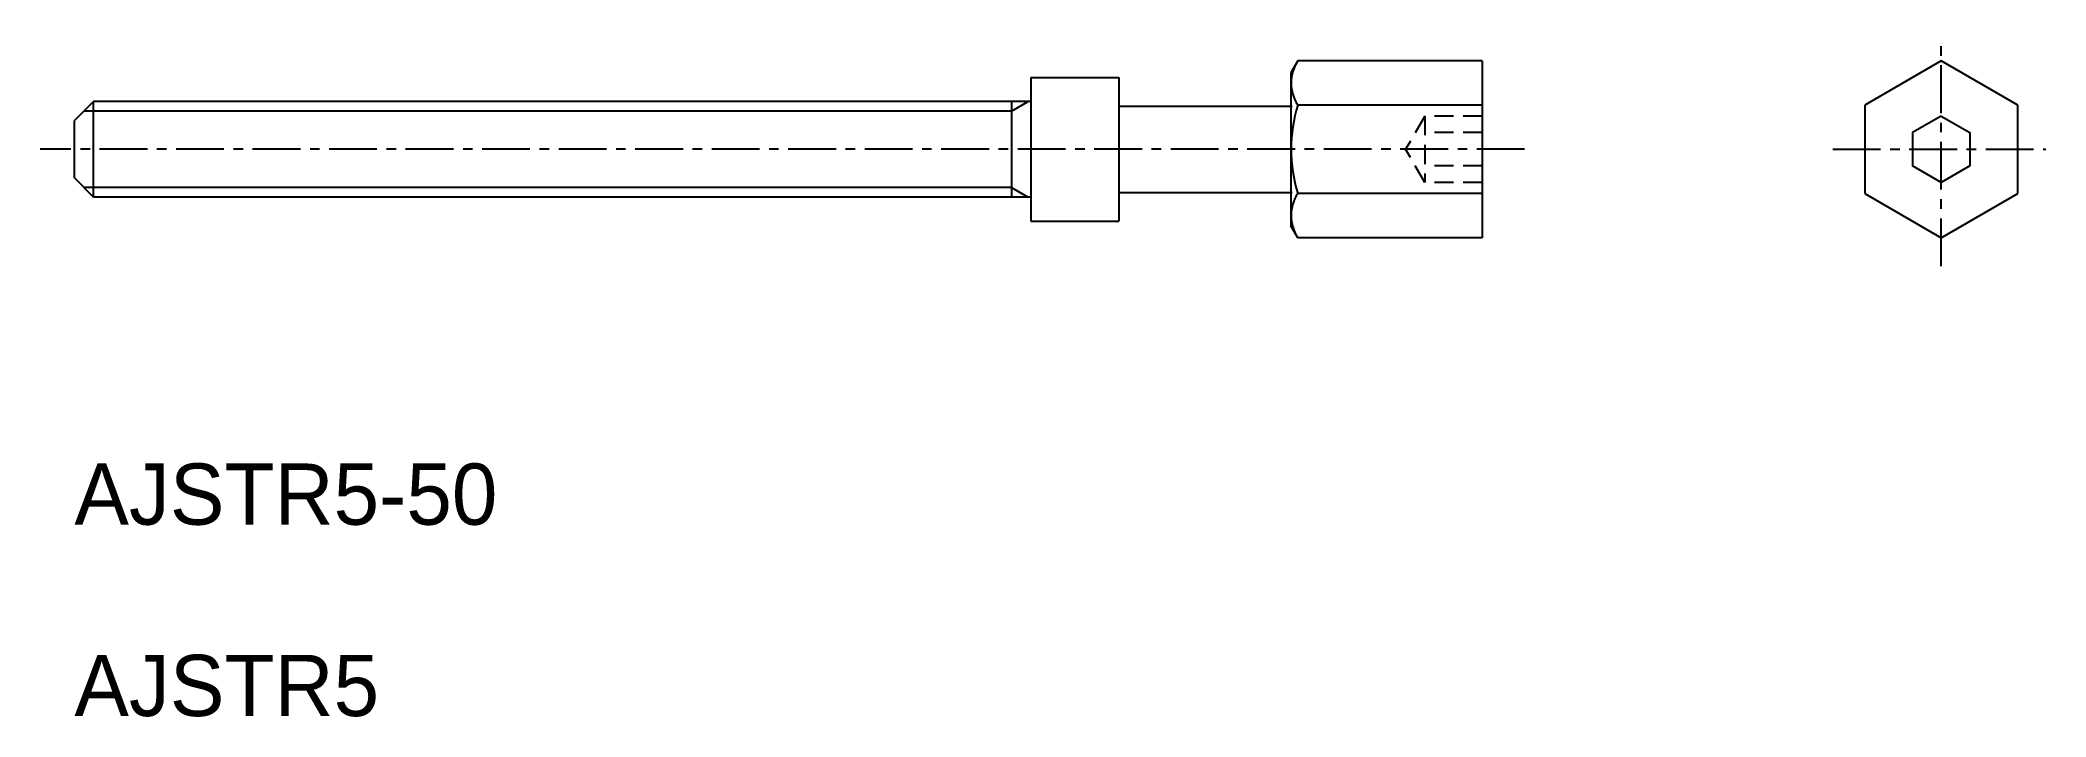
# Model space of a CAD drawing. Extents: x -2787 to -2683, y -802 to -767.
import ezdxf

# ---------------------------------------------------------------- set-up
doc = ezdxf.new("R2010")
doc.units = 0
doc.header["$LTSCALE"] = 2
doc.linetypes.add('CENTER', pattern=[2, 1.25, -0.25, 0.25, -0.25])
doc.linetypes.add('DASHED', pattern=[0.75, 0.5, -0.25])
doc.layers.get('0').update_dxf_attribs({"linetype": 'CONTINUOUS'})
doc.layers.add('CENTER', color=1, linetype='CENTER')

msp = doc.modelspace()

# ---------------------------------------------------------------- linework, layer by layer
at = {"color": 7, "linetype": 'CONTINUOUS'}
for p, q in [((-2721.73, -768.07), (-2722.09, -768.69)), ((-2712.09, -768.07), (-2721.73, -768.07)), ((-2712.09, -768.07), (-2712.09, -777.31)), ((-2688.09, -768.07), (-2692.09, -770.38)), ((-2684.09, -770.38), (-2688.09, -768.07)), ((-2735.69, -768.94), (-2731.09, -768.94)), ((-2735.69, -768.94), (-2735.69, -776.44)), ((-2731.09, -768.94), (-2731.09, -776.44)), ((-2722.09, -768.69), (-2722.09, -776.69)), ((-2784.69, -770.19), (-2785.69, -771.19)), ((-2735.69, -770.19), (-2784.69, -770.19)), ((-2784.69, -775.19), (-2784.69, -770.19)), ((-2736.69, -770.19), (-2736.69, -775.19)), ((-2731.09, -770.44), (-2722.03, -770.44)), ((-2712.09, -770.38), (-2721.73, -770.38)), ((-2692.09, -770.38), (-2692.09, -775)), ((-2684.09, -775), (-2684.09, -770.38)), ((-2785.69, -774.19), (-2785.69, -771.19)), ((-2688.09, -770.96), (-2689.59, -771.82)), ((-2688.09, -770.96), (-2686.59, -771.82)), ((-2689.59, -771.82), (-2689.59, -773.55)), ((-2686.59, -771.82), (-2686.59, -773.55)), ((-2688.09, -774.42), (-2689.59, -773.55)), ((-2686.59, -773.55), (-2688.09, -774.42)), ((-2686.96, -773.77), (-2686.96, -773.77)), ((-2784.69, -775.19), (-2785.69, -774.19)), ((-2687.34, -773.99), (-2687.34, -773.99)), ((-2735.69, -775.19), (-2784.69, -775.19)), ((-2731.09, -774.94), (-2722.03, -774.94)), ((-2712.09, -775), (-2721.73, -775)), ((-2692.09, -775), (-2688.09, -777.31)), ((-2688.09, -777.31), (-2684.09, -775)), ((-2735.69, -776.44), (-2731.09, -776.44)), ((-2721.73, -777.31), (-2722.09, -776.69)), ((-2712.09, -777.31), (-2721.73, -777.31))]:
    msp.add_line(p, q, dxfattribs=at)
at = {"color": 3, "linetype": 'CONTINUOUS'}
for p, q in [((-2736.69, -770.69), (-2785.19, -770.69)), ((-2736.69, -770.69), (-2735.82, -770.19)), ((-2736.69, -774.69), (-2785.19, -774.69)), ((-2736.69, -774.69), (-2735.82, -775.19))]:
    msp.add_line(p, q, dxfattribs=at)
at = {"color": 3, "linetype": 'DASHED'}
for p, q in [((-2715.09, -770.96), (-2716.09, -772.69)), ((-2715.09, -770.96), (-2715.09, -774.42)), ((-2712.09, -770.96), (-2715.09, -770.96)), ((-2715.09, -774.42), (-2716.09, -772.69)), ((-2712.09, -771.82), (-2715.09, -771.82)), ((-2712.09, -773.55), (-2715.09, -773.55)), ((-2712.09, -774.42), (-2715.09, -774.42))]:
    msp.add_line(p, q, dxfattribs=at)
for p, q in [((-2728.82, -774.94), (-2728.82, -774.94)), ((-2726.56, -774.94), (-2726.56, -774.94))]:
    msp.add_line(p, q)
at = {"color": 7, "linetype": 'CONTINUOUS'}
for centre, radius, start, end in [((-2720.04, -769.22), 2.04, 145.616, 214.384), ((-2714.44, -772.69), 7.64, 162.4122, 197.5878), ((-2720.04, -776.15), 2.04, 145.616, 214.384)]:
    msp.add_arc(centre, radius, start, end, dxfattribs=at)
at = {"layer": 'CENTER', "color": 1, "linetype": 'CENTER'}
for p, q in [((-2688.09, -778.8), (-2688.09, -766.99)), ((-2709.87, -772.69), (-2787.48, -772.69)), ((-2693.76, -772.69), (-2682.62, -772.69))]:
    msp.add_line(p, q, dxfattribs=at)

# ---------------------------------------------------------------- texts
at = {"color": 7, "linetype": 'CONTINUOUS'}
for s, p in [('AJSTR5-50', (-2785.69, -792.31)), ('AJSTR5', (-2785.69, -802.31))]:
    msp.add_text(s, height=3.2, dxfattribs=at).set_placement(p)

doc.saveas('drawing.dxf')
